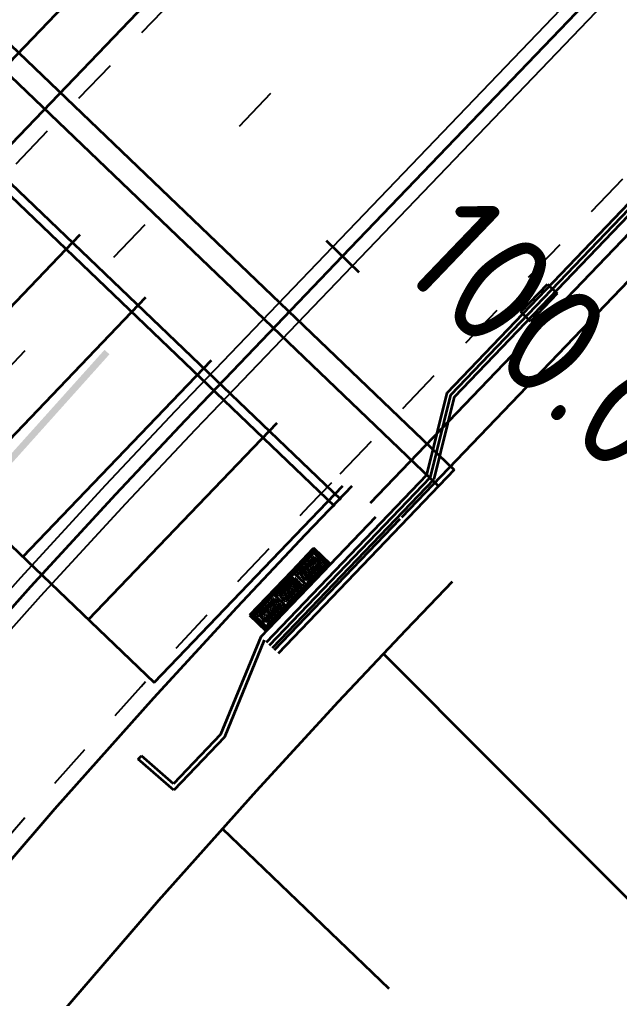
# Model space of a CAD drawing. Header units: metres. Extents: x 134219 to 139178, y 438661 to 444352.
# Drawn here: x 138355.31 to 138368.51, y 439347.55 to 439369.1 of the extents above; entities that cross this region are included whole.
import ezdxf

# ---------------------------------------------------------------- set-up
doc = ezdxf.new("R2010")
doc.units = ezdxf.units.M
doc.linetypes.add('11strp', pattern=[2, 1, -1])
doc.linetypes.add('13strp', pattern=[4, 1, -3])
doc.layers.add('Utd-ondergr-nw', color=8, linetype='13strp', lineweight=35)
doc.layers.add('Utd-weg-nw', color=8, linetype='Continuous')
doc.styles.add('alm a2ee v011$0$rtw_iso', font='NLCS-ISO.ttf')

# ---------------------------------------------------------------- blocks, each defined once
blk = doc.blocks.new('Dwm A2 aanvulling$0$A$C37A20DA0')
at = {"layer": 'Utd-weg-nw'}
h = blk.add_hatch(color=256, dxfattribs=at)
edge = h.paths.add_edge_path()
edge.add_ellipse((0.959, 5.6), major_axis=(0, 1.2), ratio=0.3125, start_angle=0.0287, end_angle=73.0422)
edge.add_line((0.6, 5.95), (0.3, 5.95))
edge.add_line((0.3, 5.95), (0.3, 6.8))
edge.add_line((0.3, 6.8), (0, 5.6))
edge.add_line((0, 5.6), (0.3, 4.4))
edge.add_line((0.3, 4.4), (0.3, 5.25))
edge.add_line((0.3, 5.25), (0.659, 5.25))
edge.add_line((0.659, 5.25), (0.749, 5.25))
edge.add_ellipse((0.959, 5.6), major_axis=(0, 0.72), ratio=0.333997, start_angle=161.8264, end_angle=479.0871, ccw=False)
edge.add_line((0.884, 4.916), (0.884, 0))
edge.add_line((0.884, 0), (1.031, 0))
edge.add_line((1.031, 0), (1.034, 4.424))
edge.add_ellipse((0.959, 5.6), major_axis=(0, 1.2), ratio=0.3125, start_angle=-168.4631, end_angle=-0.0287)
edge.add_line((0.959, 6.8), (0.959, 6.8))
at = {"layer": 'Utd-weg-nw', "linetype": 'Continuous'}
for major_axis, ratio, start_param, end_param in [((0, 1.2), 0.3125, -2.940235, 1.274828), ((0, 0.72), 0.333997, 2.824404, 8.361647)]:
    blk.add_ellipse((0.959, 5.6), major_axis=major_axis, ratio=ratio, start_param=start_param, end_param=end_param, dxfattribs=at)

msp = doc.modelspace()

# ---------------------------------------------------------------- linework, layer by layer
at = {"layer": 'Utd-ondergr-nw', "linetype": 'Continuous'}
for p, q in [((138363.72, 439358.144), (138415.607, 439412.299)), ((138364.716, 439360.886), (138404.195, 439402.087)), ((138364.798, 439360.841), (138404.25, 439402.014)), ((138364.879, 439360.796), (138404.304, 439401.941)), ((138352.595, 439370.95), (138364.87, 439359.189)), ((138352.251, 439370.591), (138364.526, 439358.83)), ((138351.833, 439368.633), (138362.377, 439358.531)), ((138351.694, 439368.489), (138362.237, 439358.388)), ((138352.492, 439360.039), (138356.643, 439364.371)), ((138348.16, 439364.19), (138358.268, 439354.504)), ((138366.337, 439362.664), (138366.925, 439363.278)), ((138366.925, 439363.278), (138367.142, 439363.07)), ((138353.936, 439358.655), (138358.087, 439362.987)), ((138367.142, 439363.07), (138366.554, 439362.457)), ((138366.554, 439362.457), (138366.337, 439362.664)), ((138355.38, 439357.271), (138359.531, 439361.604)), ((138364.272, 439359.074), (138364.716, 439360.886)), ((138364.272, 439359.074), (138364.716, 439360.886)), ((138364.354, 439359.029), (138364.798, 439360.841)), ((138364.435, 439358.984), (138364.879, 439360.796)), ((138356.824, 439355.888), (138360.975, 439360.22)), ((138360.741, 439355.389), (138364.272, 439359.074)), ((138364.87, 439359.189), (138360.996, 439355.145)), ((138358.268, 439354.504), (138362.419, 439358.836)), ((138360.806, 439355.327), (138364.354, 439359.029)), ((138360.871, 439355.265), (138364.435, 439358.984)), ((138363.142, 439358.144), (138360.617, 439355.509)), ((138360.918, 439355.22), (138363.685, 439358.108)), ((138361.765, 439357.445), (138361.297, 439356.957)), ((138361.774, 439357.436), (138361.306, 439356.948)), ((138361.767, 439357.374), (138361.337, 439356.926)), ((138361.78, 439357.361), (138361.35, 439356.913)), ((138361.785, 439357.357), (138361.355, 439356.908)), ((138361.669, 439357.323), (138361.676, 439357.316)), ((138361.68, 439357.316), (138361.687, 439357.323)), ((138361.758, 439357.365), (138361.731, 439357.391)), ((138361.78, 439357.361), (138361.74, 439357.4)), ((138362.094, 439357.069), (138361.744, 439357.405)), ((138362.107, 439357.082), (138361.757, 439357.418)), ((138361.783, 439357.463), (138361.765, 439357.445)), ((138361.81, 439357.419), (138361.771, 439357.379)), ((138361.783, 439357.445), (138361.774, 439357.436)), ((138362.151, 439357.11), (138361.783, 439357.463)), ((138362.133, 439357.109), (138361.783, 439357.445)), ((138362.045, 439357.108), (138361.785, 439357.357)), ((138361.823, 439357.406), (138361.797, 439357.379)), ((138361.833, 439357.37), (138361.841, 439357.363)), ((138361.834, 439357.353), (138361.841, 439357.36)), ((138361.844, 439357.363), (138361.851, 439357.37)), ((138361.844, 439357.36), (138361.851, 439357.353)), ((138361.492, 439357.088), (138361.465, 439357.114)), ((138361.531, 439357.178), (138361.538, 439357.171)), ((138361.531, 439357.161), (138361.538, 439357.168)), ((138361.541, 439357.171), (138361.548, 439357.179)), ((138361.541, 439357.168), (138361.549, 439357.161)), ((138361.62, 439357.222), (138361.594, 439357.248)), ((138361.633, 439357.235), (138361.606, 439357.261)), ((138361.638, 439356.978), (138361.613, 439357.108)), ((138361.615, 439357.113), (138361.633, 439357.132)), ((138362.045, 439357.108), (138361.615, 439356.659)), ((138362.05, 439357.103), (138361.62, 439356.655)), ((138361.669, 439357), (138361.644, 439357.129)), ((138361.657, 439356.612), (138362.133, 439357.109)), ((138361.666, 439356.604), (138362.151, 439357.11)), ((138361.67, 439357.305), (138361.677, 439357.313)), ((138361.704, 439357.047), (138361.679, 439357.176)), ((138361.68, 439357.313), (138361.687, 439357.306)), ((138361.681, 439357.182), (138361.699, 439357.201)), ((138361.735, 439357.068), (138361.71, 439357.198)), ((138361.77, 439357.116), (138361.745, 439357.245)), ((138361.746, 439357.251), (138361.765, 439357.27)), ((138361.801, 439357.137), (138361.775, 439357.267)), ((138361.781, 439357.112), (138361.799, 439357.132)), ((138361.828, 439357.116), (138361.81, 439357.097)), ((138361.835, 439357.183), (138361.822, 439357.253)), ((138361.832, 439357.259), (138361.859, 439357.232)), ((138361.839, 439357.113), (138361.864, 439356.984)), ((138361.864, 439357.2), (138361.846, 439357.18)), ((138361.866, 439357.205), (138361.861, 439357.229)), ((138361.874, 439357.16), (138361.899, 439357.031)), ((138361.894, 439357.185), (138361.876, 439357.166)), ((138361.897, 439357.309), (138361.905, 439357.302)), ((138361.898, 439357.291), (138361.905, 439357.299)), ((138361.905, 439357.182), (138361.93, 439357.052)), ((138361.908, 439357.302), (138361.915, 439357.309)), ((138361.908, 439357.299), (138361.915, 439357.292)), ((138361.951, 439357.284), (138361.925, 439357.257)), ((138361.965, 439357.271), (138361.939, 439357.244)), ((138361.961, 439357.122), (138361.965, 439357.099)), ((138361.971, 439357.128), (138361.985, 439357.115)), ((138361.982, 439357.228), (138361.974, 439357.235)), ((138361.975, 439357.217), (138361.982, 439357.225)), ((138361.985, 439357.106), (138361.976, 439357.096)), ((138361.985, 439357.228), (138361.992, 439357.235)), ((138361.992, 439357.218), (138361.985, 439357.225)), ((138362.046, 439357.167), (138362.038, 439357.174)), ((138362.039, 439357.156), (138362.046, 439357.163)), ((138362.049, 439357.167), (138362.056, 439357.174)), ((138362.056, 439357.156), (138362.049, 439357.163)), ((138362.05, 439357.103), (138362.09, 439357.064)), ((138362.093, 439357.148), (138362.067, 439357.121)), ((138362.106, 439357.135), (138362.068, 439357.095)), ((138361.298, 439356.957), (138360.369, 439355.988)), ((138361.307, 439356.948), (138360.378, 439355.979)), ((138360.891, 439356.46), (138361.334, 439356.922)), ((138360.905, 439356.447), (138361.347, 439356.909)), ((138360.909, 439356.443), (138361.352, 439356.905)), ((138361.321, 439356.909), (138361.294, 439356.934)), ((138361.347, 439356.909), (138361.306, 439356.948)), ((138361.334, 439356.922), (138361.307, 439356.948)), ((138361.35, 439356.913), (138361.31, 439356.952)), ((138361.35, 439356.939), (138361.323, 439356.965)), ((138361.347, 439356.909), (138361.334, 439356.922)), ((138361.612, 439356.655), (138361.352, 439356.905)), ((138361.612, 439356.655), (138361.352, 439356.905)), ((138361.615, 439356.659), (138361.355, 439356.908)), ((138361.389, 439357.03), (138361.396, 439357.023)), ((138361.389, 439357.013), (138361.396, 439357.02)), ((138361.399, 439357.023), (138361.406, 439357.031)), ((138361.399, 439357.02), (138361.407, 439357.013)), ((138361.427, 439356.917), (138361.436, 439356.926)), ((138361.44, 439356.895), (138361.427, 439356.908)), ((138361.451, 439356.9), (138361.446, 439356.923)), ((138361.479, 439357.074), (138361.452, 439357.1)), ((138361.507, 439356.841), (138361.482, 439356.97)), ((138361.483, 439356.976), (138361.502, 439356.995)), ((138361.537, 439356.862), (138361.512, 439356.992)), ((138361.573, 439356.909), (138361.547, 439357.039)), ((138361.549, 439357.044), (138361.567, 439357.064)), ((138361.603, 439356.931), (138361.578, 439357.061)), ((138361.583, 439356.906), (138361.602, 439356.926)), ((138361.631, 439356.91), (138361.612, 439356.891)), ((138362.063, 439357.09), (138361.633, 439356.642)), ((138361.641, 439356.907), (138361.667, 439356.777)), ((138361.649, 439356.975), (138361.668, 439356.994)), ((138361.676, 439356.954), (138361.702, 439356.825)), ((138361.697, 439356.979), (138361.678, 439356.96)), ((138361.707, 439356.976), (138361.732, 439356.846)), ((138361.715, 439357.044), (138361.733, 439357.063)), ((138361.742, 439357.023), (138361.768, 439356.893)), ((138361.762, 439357.047), (138361.744, 439357.028)), ((138361.773, 439357.044), (138361.798, 439356.915)), ((138361.797, 439356.909), (138361.778, 439356.89)), ((138361.808, 439357.091), (138361.833, 439356.962)), ((138361.862, 439356.978), (138361.844, 439356.959)), ((138361.928, 439357.047), (138361.91, 439357.027)), ((138361.917, 439356.938), (138361.944, 439356.912)), ((138361.93, 439356.951), (138361.957, 439356.925)), ((138362.005, 439357.001), (138361.998, 439357.008)), ((138361.998, 439356.99), (138362.005, 439356.998)), ((138362.008, 439357.001), (138362.015, 439357.008)), ((138362.016, 439356.991), (138362.009, 439356.998)), ((138362.081, 439357.055), (138362.054, 439357.081)), ((138361.089, 439356.717), (138361.096, 439356.71)), ((138361.097, 439356.707), (138361.089, 439356.699)), ((138361.107, 439356.717), (138361.1, 439356.71)), ((138361.1, 439356.706), (138361.107, 439356.699)), ((138361.179, 439356.761), (138361.152, 439356.786)), ((138361.192, 439356.774), (138361.165, 439356.8)), ((138361.233, 439356.867), (138361.241, 439356.86)), ((138361.258, 439356.581), (138361.233, 439356.711)), ((138361.241, 439356.857), (138361.234, 439356.85)), ((138361.235, 439356.716), (138361.253, 439356.736)), ((138361.251, 439356.868), (138361.244, 439356.86)), ((138361.244, 439356.857), (138361.251, 439356.85)), ((138361.289, 439356.603), (138361.264, 439356.733)), ((138361.324, 439356.65), (138361.299, 439356.78)), ((138361.301, 439356.785), (138361.319, 439356.804)), ((138361.355, 439356.672), (138361.33, 439356.801)), ((138361.389, 439356.718), (138361.376, 439356.788)), ((138361.386, 439356.793), (138361.413, 439356.767)), ((138361.418, 439356.734), (138361.4, 439356.715)), ((138361.42, 439356.74), (138361.415, 439356.764)), ((138361.428, 439356.695), (138361.453, 439356.565)), ((138361.448, 439356.719), (138361.43, 439356.7)), ((138361.459, 439356.716), (138361.484, 439356.587)), ((138361.517, 439356.838), (138361.536, 439356.857)), ((138361.546, 439356.817), (138361.55, 439356.793)), ((138361.547, 439356.823), (138361.566, 439356.842)), ((138361.579, 439356.764), (138361.552, 439356.79)), ((138361.576, 439356.839), (138361.59, 439356.77)), ((138361.611, 439356.885), (138361.636, 439356.756)), ((138361.665, 439356.772), (138361.647, 439356.753)), ((138361.731, 439356.841), (138361.712, 439356.821)), ((138361.725, 439356.708), (138361.717, 439356.715)), ((138361.718, 439356.698), (138361.725, 439356.705)), ((138361.728, 439356.708), (138361.735, 439356.716)), ((138361.735, 439356.698), (138361.728, 439356.705)), ((138361.776, 439356.79), (138361.803, 439356.764)), ((138361.789, 439356.804), (138361.816, 439356.778)), ((138361.867, 439356.856), (138361.859, 439356.863)), ((138361.86, 439356.846), (138361.867, 439356.853)), ((138361.87, 439356.856), (138361.877, 439356.864)), ((138361.877, 439356.846), (138361.87, 439356.853)), ((138360.457, 439356.007), (138360.887, 439356.456)), ((138360.729, 439355.644), (138361.657, 439356.612)), ((138360.738, 439355.635), (138361.666, 439356.604)), ((138360.874, 439356.443), (138360.847, 439356.468)), ((138360.887, 439356.456), (138360.86, 439356.482)), ((138360.891, 439356.461), (138360.864, 439356.487)), ((138360.904, 439356.474), (138360.877, 439356.5)), ((138360.9, 439356.443), (138360.887, 439356.456)), ((138360.905, 439356.447), (138360.891, 439356.46)), ((138360.944, 439356.566), (138360.952, 439356.559)), ((138360.952, 439356.556), (138360.945, 439356.549)), ((138360.962, 439356.567), (138360.955, 439356.559)), ((138360.955, 439356.556), (138360.962, 439356.549)), ((138360.981, 439356.451), (138360.99, 439356.461)), ((138361.005, 439356.435), (138361.001, 439356.458)), ((138361.034, 439356.61), (138361.007, 439356.636)), ((138361.047, 439356.623), (138361.02, 439356.649)), ((138361.061, 439356.375), (138361.036, 439356.505)), ((138361.037, 439356.51), (138361.056, 439356.53)), ((138361.092, 439356.397), (138361.066, 439356.527)), ((138361.127, 439356.444), (138361.102, 439356.574)), ((138361.103, 439356.579), (138361.122, 439356.598)), ((138361.157, 439356.466), (138361.132, 439356.595)), ((138361.137, 439356.441), (138361.156, 439356.46)), ((138361.193, 439356.513), (138361.167, 439356.642)), ((138361.169, 439356.648), (138361.187, 439356.667)), ((138361.17, 439356.194), (138361.612, 439356.655)), ((138361.174, 439356.189), (138361.616, 439356.651)), ((138361.187, 439356.176), (138361.63, 439356.638)), ((138361.223, 439356.534), (138361.198, 439356.664)), ((138361.203, 439356.51), (138361.222, 439356.529)), ((138361.231, 439356.489), (138361.256, 439356.359)), ((138361.251, 439356.513), (138361.232, 439356.494)), ((138361.261, 439356.51), (138361.286, 439356.381)), ((138361.269, 439356.578), (138361.287, 439356.598)), ((138361.296, 439356.557), (138361.322, 439356.428)), ((138361.316, 439356.582), (138361.298, 439356.563)), ((138361.327, 439356.579), (138361.352, 439356.449)), ((138361.335, 439356.647), (138361.353, 439356.666)), ((138361.362, 439356.626), (138361.387, 439356.497)), ((138361.382, 439356.651), (138361.364, 439356.631)), ((138361.393, 439356.648), (138361.418, 439356.518)), ((138361.416, 439356.513), (138361.398, 439356.493)), ((138361.482, 439356.581), (138361.464, 439356.562)), ((138361.475, 439356.477), (138361.502, 439356.451)), ((138361.488, 439356.49), (138361.515, 439356.464)), ((138361.515, 439356.657), (138361.519, 439356.634)), ((138361.525, 439356.662), (138361.539, 439356.649)), ((138361.539, 439356.64), (138361.53, 439356.631)), ((138361.569, 439356.546), (138361.562, 439356.553)), ((138361.569, 439356.543), (138361.562, 439356.535)), ((138361.579, 439356.553), (138361.572, 439356.546)), ((138361.58, 439356.536), (138361.572, 439356.543)), ((138361.616, 439356.651), (138361.657, 439356.612)), ((138361.63, 439356.638), (138361.616, 439356.651)), ((138361.617, 439356.625), (138361.644, 439356.599)), ((138361.62, 439356.655), (138361.66, 439356.616)), ((138361.63, 439356.638), (138361.657, 439356.612)), ((138361.646, 439356.655), (138361.673, 439356.629)), ((138360.47, 439355.994), (138360.9, 439356.443)), ((138360.475, 439355.99), (138360.905, 439356.439)), ((138360.643, 439356.252), (138360.65, 439356.245)), ((138360.65, 439356.241), (138360.643, 439356.234)), ((138360.66, 439356.252), (138360.653, 439356.245)), ((138360.653, 439356.241), (138360.661, 439356.234)), ((138360.731, 439356.294), (138360.704, 439356.32)), ((138360.744, 439356.308), (138360.717, 439356.333)), ((138360.785, 439356.4), (138360.792, 439356.393)), ((138360.792, 439356.389), (138360.785, 439356.382)), ((138360.802, 439356.4), (138360.795, 439356.393)), ((138360.795, 439356.389), (138360.803, 439356.382)), ((138360.824, 439356.128), (138360.799, 439356.258)), ((138360.801, 439356.263), (138360.819, 439356.283)), ((138360.855, 439356.15), (138360.83, 439356.279)), ((138360.89, 439356.197), (138360.865, 439356.327)), ((138360.866, 439356.332), (138360.885, 439356.351)), ((138360.921, 439356.219), (138360.895, 439356.348)), ((138361.165, 439356.189), (138360.905, 439356.439)), ((138361.17, 439356.194), (138360.909, 439356.443)), ((138360.955, 439356.265), (138360.942, 439356.334)), ((138360.952, 439356.34), (138360.979, 439356.314)), ((138360.984, 439356.281), (138360.966, 439356.262)), ((138360.995, 439356.429), (138360.981, 439356.442)), ((138360.986, 439356.287), (138360.981, 439356.311)), ((138360.994, 439356.242), (138361.019, 439356.112)), ((138361.014, 439356.266), (138360.996, 439356.247)), ((138361.025, 439356.263), (138361.05, 439356.134)), ((138361.072, 439356.372), (138361.09, 439356.392)), ((138361.1, 439356.352), (138361.104, 439356.328)), ((138361.101, 439356.357), (138361.12, 439356.377)), ((138361.133, 439356.298), (138361.106, 439356.325)), ((138361.13, 439356.374), (138361.144, 439356.304)), ((138361.165, 439356.42), (138361.19, 439356.29)), ((138361.185, 439356.445), (138361.166, 439356.425)), ((138361.195, 439356.442), (138361.221, 439356.312)), ((138361.219, 439356.307), (138361.201, 439356.287)), ((138361.285, 439356.375), (138361.266, 439356.356)), ((138361.28, 439356.245), (138361.273, 439356.252)), ((138361.28, 439356.241), (138361.273, 439356.234)), ((138361.29, 439356.252), (138361.283, 439356.245)), ((138361.291, 439356.234), (138361.283, 439356.241)), ((138361.331, 439356.326), (138361.358, 439356.3)), ((138361.351, 439356.444), (138361.332, 439356.425)), ((138361.344, 439356.339), (138361.371, 439356.314)), ((138361.424, 439356.395), (138361.417, 439356.402)), ((138361.425, 439356.392), (138361.418, 439356.385)), ((138361.435, 439356.403), (138361.428, 439356.395)), ((138361.435, 439356.385), (138361.428, 439356.392)), ((138360.776, 439355.693), (138360.426, 439356.029)), ((138360.47, 439355.994), (138360.43, 439356.033)), ((138360.466, 439356.016), (138360.439, 439356.042)), ((138360.504, 439356.107), (138360.511, 439356.1)), ((138360.512, 439356.097), (138360.504, 439356.089)), ((138360.522, 439356.107), (138360.515, 439356.1)), ((138360.515, 439356.097), (138360.522, 439356.09)), ((138360.59, 439356.146), (138360.563, 439356.172)), ((138360.603, 439356.16), (138360.576, 439356.186)), ((138360.627, 439355.922), (138360.602, 439356.052)), ((138360.603, 439356.057), (138360.622, 439356.077)), ((138360.657, 439355.944), (138360.632, 439356.073)), ((138360.693, 439355.991), (138360.667, 439356.12)), ((138360.669, 439356.126), (138360.687, 439356.145)), ((138360.723, 439356.013), (138360.698, 439356.142)), ((138360.758, 439356.06), (138360.733, 439356.189)), ((138360.735, 439356.195), (138360.753, 439356.214)), ((138360.735, 439355.74), (138361.165, 439356.189)), ((138360.74, 439355.736), (138361.17, 439356.185)), ((138360.753, 439355.723), (138361.183, 439356.172)), ((138360.789, 439356.081), (138360.764, 439356.211)), ((138360.769, 439356.057), (138360.787, 439356.076)), ((138360.796, 439356.036), (138360.822, 439355.906)), ((138360.816, 439356.06), (138360.798, 439356.041)), ((138360.827, 439356.057), (138360.852, 439355.928)), ((138360.835, 439356.125), (138360.853, 439356.144)), ((138360.862, 439356.104), (138360.888, 439355.975)), ((138360.882, 439356.129), (138360.864, 439356.11)), ((138360.893, 439356.126), (138360.918, 439355.996)), ((138360.901, 439356.194), (138360.919, 439356.213)), ((138360.928, 439356.173), (138360.953, 439356.043)), ((138360.948, 439356.198), (138360.93, 439356.178)), ((138360.959, 439356.195), (138360.984, 439356.065)), ((138360.982, 439356.06), (138360.964, 439356.04)), ((138361.048, 439356.128), (138361.03, 439356.109)), ((138361.08, 439356.204), (138361.085, 439356.181)), ((138361.091, 439356.209), (138361.105, 439356.196)), ((138361.105, 439356.187), (138361.096, 439356.178)), ((138361.121, 439356.078), (138361.113, 439356.085)), ((138361.121, 439356.075), (138361.114, 439356.067)), ((138361.131, 439356.085), (138361.124, 439356.078)), ((138361.131, 439356.068), (138361.124, 439356.075)), ((138361.183, 439356.172), (138361.17, 439356.185)), ((138361.17, 439356.158), (138361.197, 439356.133)), ((138361.187, 439356.176), (138361.174, 439356.189)), ((138361.183, 439356.172), (138361.21, 439356.146)), ((138361.188, 439356.177), (138361.215, 439356.151)), ((138361.201, 439356.19), (138361.228, 439356.164)), ((138360.369, 439355.988), (138360.738, 439355.635)), ((138360.378, 439355.997), (138360.746, 439355.644)), ((138360.763, 439355.679), (138360.413, 439356.015)), ((138360.414, 439355.962), (138360.453, 439356.003)), ((138360.427, 439355.949), (138360.453, 439355.976)), ((138360.464, 439355.941), (138360.471, 439355.934)), ((138360.471, 439355.931), (138360.464, 439355.923)), ((138360.735, 439355.74), (138360.475, 439355.99)), ((138360.482, 439355.941), (138360.475, 439355.934)), ((138360.475, 439355.931), (138360.482, 439355.924)), ((138360.528, 439355.88), (138360.535, 439355.873)), ((138360.535, 439355.87), (138360.528, 439355.862)), ((138360.546, 439355.88), (138360.539, 439355.873)), ((138360.539, 439355.87), (138360.546, 439355.863)), ((138360.546, 439355.998), (138360.556, 439356.008)), ((138360.56, 439355.976), (138360.547, 439355.989)), ((138360.555, 439355.827), (138360.581, 439355.854)), ((138360.571, 439355.982), (138360.566, 439356.005)), ((138360.569, 439355.814), (138360.595, 439355.841)), ((138360.637, 439355.919), (138360.656, 439355.938)), ((138360.665, 439355.899), (138360.67, 439355.875)), ((138360.667, 439355.904), (138360.686, 439355.924)), ((138360.699, 439355.845), (138360.672, 439355.872)), ((138360.696, 439355.92), (138360.71, 439355.851)), ((138360.703, 439355.988), (138360.722, 439356.007)), ((138360.731, 439355.967), (138360.756, 439355.837)), ((138360.751, 439355.992), (138360.732, 439355.972)), ((138360.761, 439355.988), (138360.787, 439355.859)), ((138360.785, 439355.853), (138360.766, 439355.834)), ((138360.851, 439355.922), (138360.832, 439355.903)), ((138360.887, 439355.862), (138360.914, 439355.836)), ((138360.917, 439355.991), (138360.898, 439355.972)), ((138360.899, 439355.876), (138360.926, 439355.85)), ((138360.979, 439355.93), (138360.971, 439355.937)), ((138360.979, 439355.927), (138360.972, 439355.919)), ((138360.989, 439355.937), (138360.982, 439355.93)), ((138360.989, 439355.919), (138360.982, 439355.926)), ((138361.028, 439356.01), (138361.055, 439355.984)), ((138361.041, 439356.023), (138361.068, 439355.998)), ((138360.612, 439355.799), (138360.605, 439355.806)), ((138360.612, 439355.796), (138360.605, 439355.788)), ((138360.623, 439355.806), (138360.616, 439355.799)), ((138360.623, 439355.789), (138360.616, 439355.796)), ((138360.676, 439355.738), (138360.669, 439355.745)), ((138360.676, 439355.734), (138360.669, 439355.727)), ((138360.687, 439355.745), (138360.68, 439355.738)), ((138360.687, 439355.727), (138360.68, 439355.734)), ((138360.697, 439355.691), (138360.723, 439355.718)), ((138360.71, 439355.678), (138360.749, 439355.719)), ((138360.74, 439355.736), (138360.78, 439355.697)), ((138360.789, 439355.707), (138360.762, 439355.732)), ((138360.84, 439355.785), (138360.833, 439355.792)), ((138360.84, 439355.782), (138360.833, 439355.774)), ((138360.85, 439355.792), (138360.843, 439355.785)), ((138360.851, 439355.775), (138360.843, 439355.782)), ((138360.617, 439355.509), (138359.733, 439353.356)), ((138360.694, 439355.434), (138359.819, 439353.301)), ((138359.733, 439353.356), (138358.696, 439352.273)), ((138359.819, 439353.301), (138358.699, 439352.132)), ((138357.92, 439352.817), (138357.988, 439352.891)), ((138358.699, 439352.132), (138357.92, 439352.817)), ((138358.696, 439352.273), (138357.988, 439352.891))]:
    msp.add_line(p, q, dxfattribs=at)
at = {"layer": 'Utd-ondergr-nw', "color": 7, "linetype": 'Continuous'}
msp.add_line((138362.056, 439364.236), (138362.778, 439363.544), dxfattribs=at)
at = {"layer": 'Utd-ondergr-nw', "linetype": 'Continuous', "flags": 128}
for points in [[(138354.038, 439367.071), (138356.46, 439369.597), (138363.379, 439376.818), (138370.297, 439384.038), (138377.216, 439391.259), (138382.055, 439396.31), (138384.134, 439398.48), (138384.162, 439398.508), (138391.071, 439405.682), (138398.008, 439412.885), (138404.197, 439419.419), (138404.889, 439420.141), (138406.273, 439421.585)], [(138354.959, 439366.189), (138357.381, 439368.715), (138364.299, 439375.936), (138371.218, 439383.156), (138378.136, 439390.377), (138382.975, 439395.427), (138385.055, 439397.597), (138385.082, 439397.627), (138391.936, 439404.854), (138398.817, 439412.11), (138404.955, 439418.693), (138405.647, 439419.415), (138407.031, 439420.859)], [(138363.028, 439358.457), (138365.45, 439360.984), (138372.368, 439368.205), (138379.287, 439375.425), (138386.205, 439382.646), (138391.044, 439387.696), (138393.123, 439389.866), (138393.152, 439389.894), (138400.204, 439396.932), (138407.284, 439403.997), (138413.656, 439410.356), (138414.348, 439411.078), (138415.732, 439412.522)], [(138359.995, 439361.363), (138362.417, 439363.89), (138369.336, 439371.11), (138376.254, 439378.331), (138383.172, 439385.551), (138388.012, 439390.602), (138390.091, 439392.772)], [(138323.118, 439308.183), (138323.913, 439309.836), (138325.397, 439312.82), (138326.93, 439315.78), (138328.513, 439318.714), (138330.144, 439321.621), (138331.823, 439324.5), (138333.551, 439327.351), (138335.325, 439330.173), (138337.146, 439332.964), (138339.014, 439335.725), (138340.927, 439338.455), (138342.885, 439341.152), (138344.889, 439343.816), (138346.936, 439346.447), (138347.14, 439346.704), (138349.027, 439349.043), (138351.161, 439351.604), (138353.337, 439354.129), (138355.555, 439356.617), (138357.427, 439358.654), (138358.959, 439360.279), (138359.328, 439360.665), (138359.995, 439361.363)], [(138342.02, 439333.655), (138343.898, 439336.335), (138345.821, 439338.983), (138347.788, 439341.599), (138349.798, 439344.181), (138349.998, 439344.433), (138351.85, 439346.73), (138353.945, 439349.244), (138356.082, 439351.723), (138358.259, 439354.165), (138360.097, 439356.165), (138361.601, 439357.761), (138361.963, 439358.14), (138362.631, 439358.838)], [(138342.727, 439329.257), (138344.532, 439331.925), (138346.381, 439334.564), (138348.274, 439337.17), (138350.21, 439339.745), (138352.189, 439342.288), (138352.386, 439342.536), (138354.21, 439344.797), (138356.272, 439347.272), (138358.375, 439349.712), (138360.519, 439352.117), (138362.329, 439354.086), (138363.809, 439355.657), (138364.165, 439356.03), (138364.833, 439356.728)], [(138370.616, 439347.812), (138363.319, 439355.137)], [(138363.444, 439347.76), (138359.771, 439351.279)]]:
    msp.add_lwpolyline(points, dxfattribs=at)
at = {"layer": 'Utd-ondergr-nw', "linetype": 'Continuous'}
for centre, major_axis, start_param, end_param in [((138361.678, 439357.314), (-0.0044, 0.0044), -1.549424, 4.733761), ((138361.842, 439357.362), (-0.0044, 0.0044), -1.549424, 4.733761), ((138361.54, 439357.17), (-0.0044, 0.0044), -1.549424, 4.733761), ((138361.619, 439357.109), (-0.0044, 0.0044), 0.021372, 0.97798), ((138361.638, 439357.128), (-0.0044, 0.0044), 4.119573, 6.304557), ((138361.685, 439357.178), (-0.0044, 0.0044), 0.021372, 0.97798), ((138361.704, 439357.197), (-0.0044, 0.0044), 4.119573, 6.304557), ((138361.751, 439357.246), (-0.0044, 0.0044), 0.021372, 0.97798), ((138361.769, 439357.265), (-0.0044, 0.0044), 4.119573, 6.304557), ((138361.776, 439357.117), (-0.0044, 0.0044), 0.97798, 3.162965), ((138361.795, 439357.136), (-0.0044, 0.0044), 3.162965, 4.119573), ((138361.828, 439357.254), (-0.0044, 0.0044), -1.549424, 0.97798), ((138361.833, 439357.112), (-0.0044, 0.0044), 4.119573, 6.304557), ((138361.841, 439357.185), (-0.0044, 0.0044), 0.97798, 3.162965), ((138361.855, 439357.228), (-0.0044, 0.0044), 4.119573, 4.733761), ((138361.855, 439357.228), (-0.0044, 0.0044), 4.119573, 4.733761), ((138361.86, 439357.204), (-0.0044, 0.0044), 3.162965, 4.119573), ((138361.88, 439357.161), (-0.0044, 0.0044), 0.021372, 0.97798), ((138361.898, 439357.181), (-0.0044, 0.0044), 4.119573, 6.304557), ((138361.906, 439357.3), (-0.0044, 0.0044), -1.549424, 4.733761), ((138361.967, 439357.123), (-0.0044, 0.0044), -1.549424, 0.97798), ((138361.983, 439357.226), (-0.0044, 0.0044), -1.549424, 4.733761), ((138361.98, 439357.11), (-0.0044, 0.0044), 3.162965, 4.733761), ((138362.047, 439357.165), (-0.0044, 0.0044), -1.549424, 4.733761), ((138361.398, 439357.022), (-0.0044, 0.0044), -1.549424, 4.733761), ((138361.431, 439356.912), (-0.0044, 0.0044), 0.021372, 1.592169), ((138361.44, 439356.922), (-0.0044, 0.0044), 4.119573, 6.304557), ((138361.445, 439356.899), (-0.0044, 0.0044), 1.592169, 4.119573), ((138361.488, 439356.971), (-0.0044, 0.0044), 0.021372, 0.97798), ((138361.506, 439356.991), (-0.0044, 0.0044), 4.119573, 6.304557), ((138361.554, 439357.04), (-0.0044, 0.0044), 0.021372, 0.97798), ((138361.572, 439357.059), (-0.0044, 0.0044), 4.119573, 6.304557), ((138361.579, 439356.911), (-0.0044, 0.0044), 0.97798, 3.162965), ((138361.597, 439356.93), (-0.0044, 0.0044), 3.162965, 4.119573), ((138361.617, 439356.887), (-0.0044, 0.0044), 0.021372, 0.97798), ((138361.635, 439356.906), (-0.0044, 0.0044), 4.119573, 6.304557), ((138361.645, 439356.979), (-0.0044, 0.0044), 0.97798, 3.162965), ((138361.663, 439356.999), (-0.0044, 0.0044), 3.162965, 4.119573), ((138361.683, 439356.955), (-0.0044, 0.0044), 0.021372, 0.97798), ((138361.701, 439356.974), (-0.0044, 0.0044), 4.119573, 6.304557), ((138361.71, 439357.048), (-0.0044, 0.0044), 0.97798, 3.162965), ((138361.729, 439357.067), (-0.0044, 0.0044), 3.162965, 4.119573), ((138361.748, 439357.024), (-0.0044, 0.0044), 0.021372, 0.97798), ((138361.767, 439357.043), (-0.0044, 0.0044), 4.119573, 6.304557), ((138361.774, 439356.894), (-0.0044, 0.0044), 0.97798, 3.162965), ((138361.792, 439356.914), (-0.0044, 0.0044), 3.162965, 4.119573), ((138361.814, 439357.093), (-0.0044, 0.0044), 0.021372, 0.97798), ((138361.839, 439356.963), (-0.0044, 0.0044), 0.97798, 3.162965), ((138361.858, 439356.982), (-0.0044, 0.0044), 3.162965, 4.119573), ((138361.905, 439357.032), (-0.0044, 0.0044), 0.97798, 3.162965), ((138361.924, 439357.051), (-0.0044, 0.0044), 3.162965, 4.119573), ((138361.971, 439357.1), (-0.0044, 0.0044), 0.97798, 3.162965), ((138362.007, 439356.999), (-0.0044, 0.0044), -1.549424, 4.733761), ((138361.098, 439356.708), (-0.0044, 0.0044), -1.549424, 4.733761), ((138361.239, 439356.712), (-0.0044, 0.0044), 0.021372, 0.97798), ((138361.242, 439356.859), (-0.0044, 0.0044), -1.549424, 4.733761), ((138361.258, 439356.731), (-0.0044, 0.0044), 4.119573, 6.304557), ((138361.305, 439356.781), (-0.0044, 0.0044), 0.021372, 0.97798), ((138361.323, 439356.8), (-0.0044, 0.0044), 4.119573, 6.304557), ((138361.349, 439356.671), (-0.0044, 0.0044), 3.162965, 4.119573), ((138361.382, 439356.789), (-0.0044, 0.0044), -1.549424, 0.97798), ((138361.395, 439356.719), (-0.0044, 0.0044), 0.97798, 3.162965), ((138361.409, 439356.763), (-0.0044, 0.0044), 4.119573, 4.733761), ((138361.409, 439356.763), (-0.0044, 0.0044), 4.119573, 4.733761), ((138361.414, 439356.739), (-0.0044, 0.0044), 3.162965, 4.119573), ((138361.434, 439356.696), (-0.0044, 0.0044), 0.021372, 0.97798), ((138361.453, 439356.715), (-0.0044, 0.0044), 4.119573, 6.304557), ((138361.513, 439356.842), (-0.0044, 0.0044), 0.97798, 3.162965), ((138361.531, 439356.861), (-0.0044, 0.0044), 3.162965, 4.119573), ((138361.552, 439356.819), (-0.0044, 0.0044), 0.021372, 0.97798), ((138361.556, 439356.794), (0.0044, 0.0044), 2.548777, 3.162965), ((138361.556, 439356.794), (0.0044, 0.0044), 2.548777, 3.162965), ((138361.57, 439356.838), (-0.0044, 0.0044), 4.119573, 6.304557), ((138361.584, 439356.768), (-0.0044, 0.0044), 1.592169, 4.119573), ((138361.642, 439356.757), (-0.0044, 0.0044), 0.97798, 3.162965), ((138361.66, 439356.776), (-0.0044, 0.0044), 3.162965, 4.119573), ((138361.708, 439356.826), (-0.0044, 0.0044), 0.97798, 3.162965), ((138361.726, 439356.707), (-0.0044, 0.0044), -1.549424, 4.733761), ((138361.726, 439356.845), (-0.0044, 0.0044), 3.162965, 4.119573), ((138361.868, 439356.855), (-0.0044, 0.0044), -1.549424, 4.733761), ((138360.953, 439356.558), (-0.0044, 0.0044), -1.549424, 4.733761), ((138360.994, 439356.457), (-0.0044, 0.0044), 4.119573, 6.304557), ((138361.042, 439356.506), (-0.0044, 0.0044), 0.021372, 0.97798), ((138361.06, 439356.525), (-0.0044, 0.0044), 4.119573, 6.304557), ((138361.108, 439356.575), (-0.0044, 0.0044), 0.021372, 0.97798), ((138361.126, 439356.594), (-0.0044, 0.0044), 4.119573, 6.304557), ((138361.151, 439356.464), (-0.0044, 0.0044), 3.162965, 4.119573), ((138361.173, 439356.643), (-0.0044, 0.0044), 0.021372, 0.97798), ((138361.192, 439356.663), (-0.0044, 0.0044), 4.119573, 6.304557), ((138361.199, 439356.514), (-0.0044, 0.0044), 0.97798, 3.162965), ((138361.217, 439356.533), (-0.0044, 0.0044), 3.162965, 4.119573), ((138361.237, 439356.49), (-0.0044, 0.0044), 0.021372, 0.97798), ((138361.255, 439356.509), (-0.0044, 0.0044), 4.119573, 6.304557), ((138361.264, 439356.583), (-0.0044, 0.0044), 0.97798, 3.162965), ((138361.283, 439356.602), (-0.0044, 0.0044), 3.162965, 4.119573), ((138361.303, 439356.559), (-0.0044, 0.0044), 0.021372, 0.97798), ((138361.321, 439356.578), (-0.0044, 0.0044), 4.119573, 6.304557), ((138361.33, 439356.651), (-0.0044, 0.0044), 0.97798, 3.162965), ((138361.368, 439356.627), (-0.0044, 0.0044), 0.021372, 0.97798), ((138361.387, 439356.646), (-0.0044, 0.0044), 4.119573, 6.304557), ((138361.394, 439356.498), (-0.0044, 0.0044), 0.97798, 3.162965), ((138361.412, 439356.517), (-0.0044, 0.0044), 3.162965, 4.119573), ((138361.459, 439356.566), (-0.0044, 0.0044), 0.97798, 3.162965), ((138361.478, 439356.586), (-0.0044, 0.0044), 3.162965, 4.119573), ((138361.521, 439356.658), (-0.0044, 0.0044), -1.549424, 0.97798), ((138361.525, 439356.635), (-0.0044, 0.0044), 0.97798, 3.162965), ((138361.535, 439356.645), (-0.0044, 0.0044), 3.162965, 4.733761), ((138361.571, 439356.544), (-0.0044, 0.0044), -1.549424, 4.733761), ((138360.652, 439356.243), (-0.0044, 0.0044), -1.549424, 4.733761), ((138360.794, 439356.391), (-0.0044, 0.0044), -1.549424, 4.733761), ((138360.805, 439356.259), (-0.0044, 0.0044), 0.021372, 0.97798), ((138360.824, 439356.278), (-0.0044, 0.0044), 4.119573, 6.304557), ((138360.871, 439356.328), (-0.0044, 0.0044), 0.021372, 0.97798), ((138360.889, 439356.347), (-0.0044, 0.0044), 4.119573, 6.304557), ((138360.948, 439356.336), (-0.0044, 0.0044), -1.549424, 0.97798), ((138360.961, 439356.266), (-0.0044, 0.0044), 0.97798, 3.162965), ((138360.985, 439356.447), (-0.0044, 0.0044), 0.021372, 1.592169), ((138360.975, 439356.309), (0.0044, 0.0044), 5.690369, 6.304558), ((138360.975, 439356.309), (0.0044, 0.0044), 5.690369, 6.304558), ((138360.98, 439356.285), (-0.0044, 0.0044), 3.162965, 4.119573), ((138361, 439356.243), (-0.0044, 0.0044), 0.021372, 0.97798), ((138360.999, 439356.434), (-0.0044, 0.0044), 1.592169, 4.119573), ((138361.018, 439356.262), (-0.0044, 0.0044), 4.119573, 6.304557), ((138361.067, 439356.377), (-0.0044, 0.0044), 0.97798, 3.162965), ((138361.085, 439356.396), (-0.0044, 0.0044), 3.162965, 4.119573), ((138361.106, 439356.353), (-0.0044, 0.0044), 0.021372, 0.97798), ((138361.11, 439356.329), (-0.0044, 0.0044), 0.97798, 1.592169), ((138361.11, 439356.329), (-0.0044, 0.0044), 0.97798, 1.592169), ((138361.124, 439356.372), (-0.0044, 0.0044), 4.119573, 6.304557), ((138361.133, 439356.445), (-0.0044, 0.0044), 0.97798, 3.162965), ((138361.138, 439356.303), (-0.0044, 0.0044), 1.592169, 4.119573), ((138361.171, 439356.421), (-0.0044, 0.0044), 0.021372, 0.97798), ((138361.189, 439356.44), (-0.0044, 0.0044), 4.119573, 6.304557), ((138361.196, 439356.292), (-0.0044, 0.0044), 0.97798, 3.162965), ((138361.215, 439356.311), (-0.0044, 0.0044), 3.162965, 4.119573), ((138361.262, 439356.36), (-0.0044, 0.0044), 0.97798, 3.162965), ((138361.282, 439356.243), (-0.0044, 0.0044), -1.549424, 4.733761), ((138361.28, 439356.38), (-0.0044, 0.0044), 3.162965, 4.119573), ((138361.328, 439356.429), (-0.0044, 0.0044), 0.97798, 3.162965), ((138361.346, 439356.448), (-0.0044, 0.0044), 3.162965, 4.119573), ((138361.426, 439356.394), (-0.0044, 0.0044), -1.549424, 4.733761), ((138360.513, 439356.098), (-0.0044, 0.0044), -1.549424, 4.733761), ((138360.608, 439356.053), (-0.0044, 0.0044), 0.021372, 0.97798), ((138360.626, 439356.072), (-0.0044, 0.0044), 4.119573, 6.304557), ((138360.673, 439356.122), (-0.0044, 0.0044), 0.021372, 0.97798), ((138360.692, 439356.141), (-0.0044, 0.0044), 4.119573, 6.304557), ((138360.739, 439356.19), (-0.0044, 0.0044), 0.021372, 0.97798), ((138360.758, 439356.21), (-0.0044, 0.0044), 4.119573, 6.304557), ((138360.765, 439356.061), (-0.0044, 0.0044), 0.97798, 3.162965), ((138360.783, 439356.08), (-0.0044, 0.0044), 3.162965, 4.119573), ((138360.803, 439356.037), (-0.0044, 0.0044), 0.021372, 0.97798), ((138360.821, 439356.056), (-0.0044, 0.0044), 4.119573, 6.304557), ((138360.83, 439356.13), (-0.0044, 0.0044), 0.97798, 3.162965), ((138360.849, 439356.149), (-0.0044, 0.0044), 3.162965, 4.119573), ((138360.868, 439356.105), (-0.0044, 0.0044), 0.021372, 0.97798), ((138360.887, 439356.125), (-0.0044, 0.0044), 4.119573, 6.304557), ((138360.896, 439356.198), (-0.0044, 0.0044), 0.97798, 3.162965), ((138360.915, 439356.217), (-0.0044, 0.0044), 3.162965, 4.119573), ((138360.934, 439356.174), (-0.0044, 0.0044), 0.021372, 0.97798), ((138360.953, 439356.193), (-0.0044, 0.0044), 4.119573, 6.304557), ((138360.959, 439356.045), (-0.0044, 0.0044), 0.97798, 3.162965), ((138360.978, 439356.064), (-0.0044, 0.0044), 3.162965, 4.119573), ((138361.025, 439356.113), (-0.0044, 0.0044), 0.97798, 3.162965), ((138361.044, 439356.133), (-0.0044, 0.0044), 3.162965, 4.119573), ((138361.087, 439356.205), (-0.0044, 0.0044), -1.549424, 0.97798), ((138361.091, 439356.182), (-0.0044, 0.0044), 0.97798, 3.162965), ((138361.1, 439356.192), (-0.0044, 0.0044), 3.162965, 4.733761), ((138361.122, 439356.076), (-0.0044, 0.0044), -1.549424, 4.733761), ((138360.473, 439355.932), (-0.0044, 0.0044), -1.549424, 4.733761), ((138360.537, 439355.871), (-0.0044, 0.0044), -1.549424, 4.733761), ((138360.551, 439355.994), (-0.0044, 0.0044), 0.021372, 1.592169), ((138360.56, 439356.004), (-0.0044, 0.0044), 4.119573, 6.304557), ((138360.565, 439355.981), (-0.0044, 0.0044), 1.592169, 4.119573), ((138360.633, 439355.923), (-0.0044, 0.0044), 0.97798, 3.162965), ((138360.651, 439355.943), (-0.0044, 0.0044), 3.162965, 4.119573), ((138360.672, 439355.9), (-0.0044, 0.0044), 0.021372, 0.97798), ((138360.676, 439355.876), (0.0044, 0.0044), 2.548777, 3.162965), ((138360.676, 439355.876), (0.0044, 0.0044), 2.548777, 3.162965), ((138360.69, 439355.919), (-0.0044, 0.0044), 4.119573, 6.304557), ((138360.699, 439355.992), (-0.0044, 0.0044), 0.97798, 3.162965), ((138360.704, 439355.85), (-0.0044, 0.0044), 1.592169, 4.119573), ((138360.717, 439356.011), (-0.0044, 0.0044), 3.162965, 4.119573), ((138360.737, 439355.968), (-0.0044, 0.0044), 0.021372, 0.97798), ((138360.755, 439355.987), (-0.0044, 0.0044), 4.119573, 6.304557), ((138360.762, 439355.839), (-0.0044, 0.0044), 0.97798, 3.162965), ((138360.78, 439355.858), (-0.0044, 0.0044), 3.162965, 4.119573), ((138360.828, 439355.907), (-0.0044, 0.0044), 0.97798, 3.162965), ((138360.846, 439355.926), (-0.0044, 0.0044), 3.162965, 4.119573), ((138360.894, 439355.976), (-0.0044, 0.0044), 0.97798, 3.162965), ((138360.912, 439355.995), (-0.0044, 0.0044), 3.162965, 4.119573), ((138360.98, 439355.928), (-0.0044, 0.0044), -1.549424, 4.733761), ((138360.614, 439355.797), (-0.0044, 0.0044), -1.549424, 4.733761), ((138360.678, 439355.736), (-0.0044, 0.0044), -1.549424, 4.733761), ((138360.842, 439355.783), (-0.0044, 0.0044), -1.549424, 4.733761)]:
    msp.add_ellipse(centre, major_axis=major_axis, ratio=1, start_param=start_param, end_param=end_param, dxfattribs=at)
at = {"layer": 'Utd-weg-nw', "linetype": '11strp', "flags": 128}
for points in [[(138355.23, 439365.929), (138357.652, 439368.456), (138364.57, 439375.676), (138371.489, 439382.897), (138378.407, 439390.117), (138383.246, 439395.168), (138385.325, 439397.338), (138385.353, 439397.367), (138392.206, 439404.594), (138399.087, 439411.851), (138405.226, 439418.433), (138405.918, 439419.155), (138407.302, 439420.599)], [(138362.36, 439359.097), (138364.782, 439361.624), (138371.7, 439368.845), (138378.619, 439376.065), (138385.537, 439383.286), (138390.376, 439388.336), (138392.456, 439390.506), (138392.484, 439390.534), (138399.536, 439397.572), (138406.616, 439404.637), (138412.988, 439410.996), (138413.68, 439411.718), (138415.064, 439413.162)], [(138319.994, 439274.784), (138319.892, 439275.015), (138319.526, 439275.945), (138319.221, 439276.897), (138318.978, 439277.867), (138318.8, 439278.851), (138318.685, 439279.844), (138318.636, 439280.843), (138318.653, 439281.843), (138318.734, 439282.839), (138318.88, 439283.828), (138319.09, 439284.806), (138319.364, 439285.767), (138319.7, 439286.709), (138319.96, 439287.33), (138323.482, 439295.448), (138325.189, 439301.254), (138325.195, 439301.281), (138326.094, 439305.141), (138327.129, 439308.27), (138328.394, 439311.299), (138328.915, 439312.505), (138329.825, 439314.249), (138331.382, 439317.135), (138332.987, 439319.994), (138334.638, 439322.826), (138336.337, 439325.631), (138338.083, 439328.406), (138339.874, 439331.152), (138341.711, 439333.868), (138343.593, 439336.553), (138345.519, 439339.206), (138347.49, 439341.826), (138349.504, 439344.414), (138349.704, 439344.667), (138351.56, 439346.967), (138353.659, 439349.486), (138355.8, 439351.97), (138357.981, 439354.417), (138359.823, 439356.421), (138361.329, 439358.02), (138361.692, 439358.399), (138362.36, 439359.097)]]:
    msp.add_lwpolyline(points, dxfattribs=at)
at = {"layer": 'Utd-weg-nw', "linetype": 'Continuous', "flags": 128}
for points in [[(138359.779, 439361.571), (138362.201, 439364.097), (138369.119, 439371.318), (138376.037, 439378.538), (138382.956, 439385.759), (138387.795, 439390.809), (138389.874, 439392.979), (138389.899, 439393.011), (138396.102, 439400.862), (138402.329, 439408.744), (138407.934, 439415.839), (138408.626, 439416.561), (138410.009, 439418.005)], [(138360.212, 439361.156), (138362.634, 439363.682), (138369.552, 439370.903), (138376.471, 439378.123), (138383.389, 439385.344), (138388.228, 439390.394), (138390.307, 439392.564), (138390.336, 439392.593), (138397.319, 439399.695), (138404.331, 439406.826), (138410.642, 439413.244), (138411.333, 439413.966), (138412.717, 439415.411)], [(138342.644, 439341.33), (138344.65, 439343.999), (138346.701, 439346.633), (138346.905, 439346.89), (138348.795, 439349.233), (138350.932, 439351.798), (138353.111, 439354.326), (138355.332, 439356.818), (138357.208, 439358.859), (138358.741, 439360.486), (138359.111, 439360.873), (138359.779, 439361.571)], [(138343.127, 439340.974), (138345.127, 439343.634), (138347.171, 439346.261), (138347.375, 439346.517), (138349.259, 439348.853), (138351.389, 439351.41), (138353.562, 439353.931), (138355.777, 439356.415), (138357.647, 439358.449), (138359.176, 439360.072), (138359.544, 439360.458), (138360.212, 439361.156)]]:
    msp.add_lwpolyline(points, dxfattribs=at)
at = {"layer": 'Utd-weg-nw', "linetype": '13strp', "flags": 128}
for points in [[(138357.378, 439363.871), (138359.8, 439366.398), (138366.718, 439373.618), (138373.637, 439380.839), (138380.555, 439388.059), (138385.394, 439393.11), (138387.473, 439395.28), (138387.502, 439395.308), (138394.547, 439402.351), (138401.621, 439409.423), (138407.988, 439415.787)], [(138316.621, 439305.044), (138316.636, 439305.068), (138318.864, 439308.512), (138320.566, 439311.465), (138322.14, 439314.474), (138322.783, 439315.669), (138323.726, 439317.474), (138325.337, 439320.461), (138326.998, 439323.421), (138328.707, 439326.352), (138330.466, 439329.255), (138332.272, 439332.128), (138334.127, 439334.97), (138336.028, 439337.781), (138337.976, 439340.56), (138339.97, 439343.306), (138342.009, 439346.019), (138344.094, 439348.697), (138344.301, 439348.959), (138346.223, 439351.34), (138348.395, 439353.947), (138350.611, 439356.518), (138352.869, 439359.051), (138354.775, 439361.125), (138356.335, 439362.78), (138356.71, 439363.173), (138357.378, 439363.871)]]:
    msp.add_lwpolyline(points, dxfattribs=at)

# ---------------------------------------------------------------- block references
at = {"layer": 'Utd-weg-nw', "linetype": 'Continuous', "rotation": 138.136252187777}
msp.add_blockref('Dwm A2 aanvulling$0$A$C37A20DA0', (138357.944, 439361.142), dxfattribs=at)

# ---------------------------------------------------------------- texts
at = {"layer": 'Utd-ondergr-nw', "color": 7, "style": 'alm a2ee v011$0$rtw_iso'}
msp.add_text('100.000', height=2.5, rotation=316.2241, dxfattribs=at).set_placement((138363.572, 439363.649))

doc.saveas('drawing.dxf')
